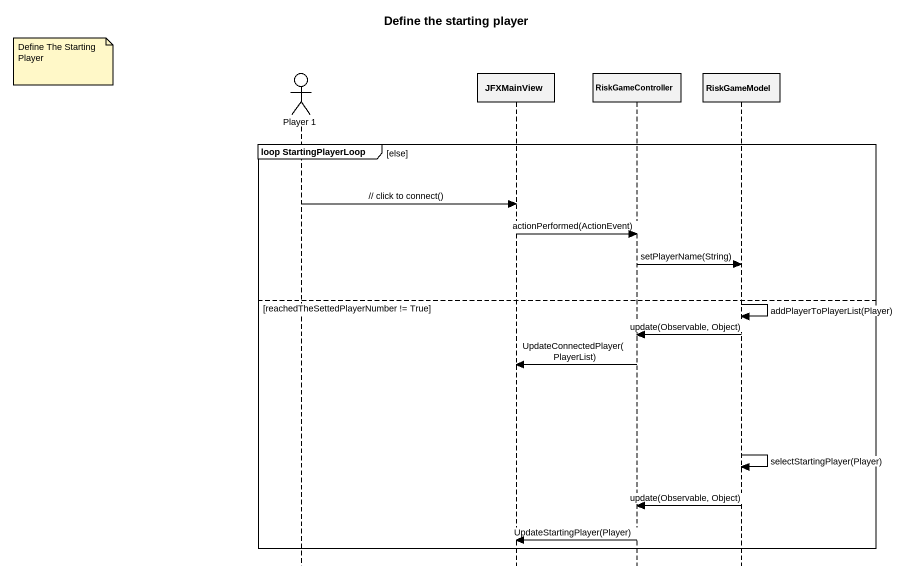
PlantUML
@startuml
title Define the starting player
hide footbox
actor "Player 1" as Player_1
participant JFXMainView
participant RiskGameController
participant RiskGameModel

note left of Player_1 : Define The Starting Player
group loop StartingPlayerLoop [else]
  Player_1 -> JFXMainView : // click to connect()
  JFXMainView -> RiskGameController : actionPerformed(ActionEvent)
  RiskGameController -> RiskGameModel : setPlayerName(String)
else reachedTheSettedPlayerNumber != True
  RiskGameModel -> RiskGameModel : addPlayerToPlayerList(Player)
  RiskGameModel -> RiskGameController : update(Observable, Object)
  RiskGameController -> JFXMainView : UpdateConnectedPlayer(PlayerList)
  RiskGameModel -> RiskGameModel : selectStartingPlayer(Player)
  RiskGameModel -> RiskGameController : update(Observable, Object)
  RiskGameController -> JFXMainView : UpdateStartingPlayer(Player)
end
@enduml
